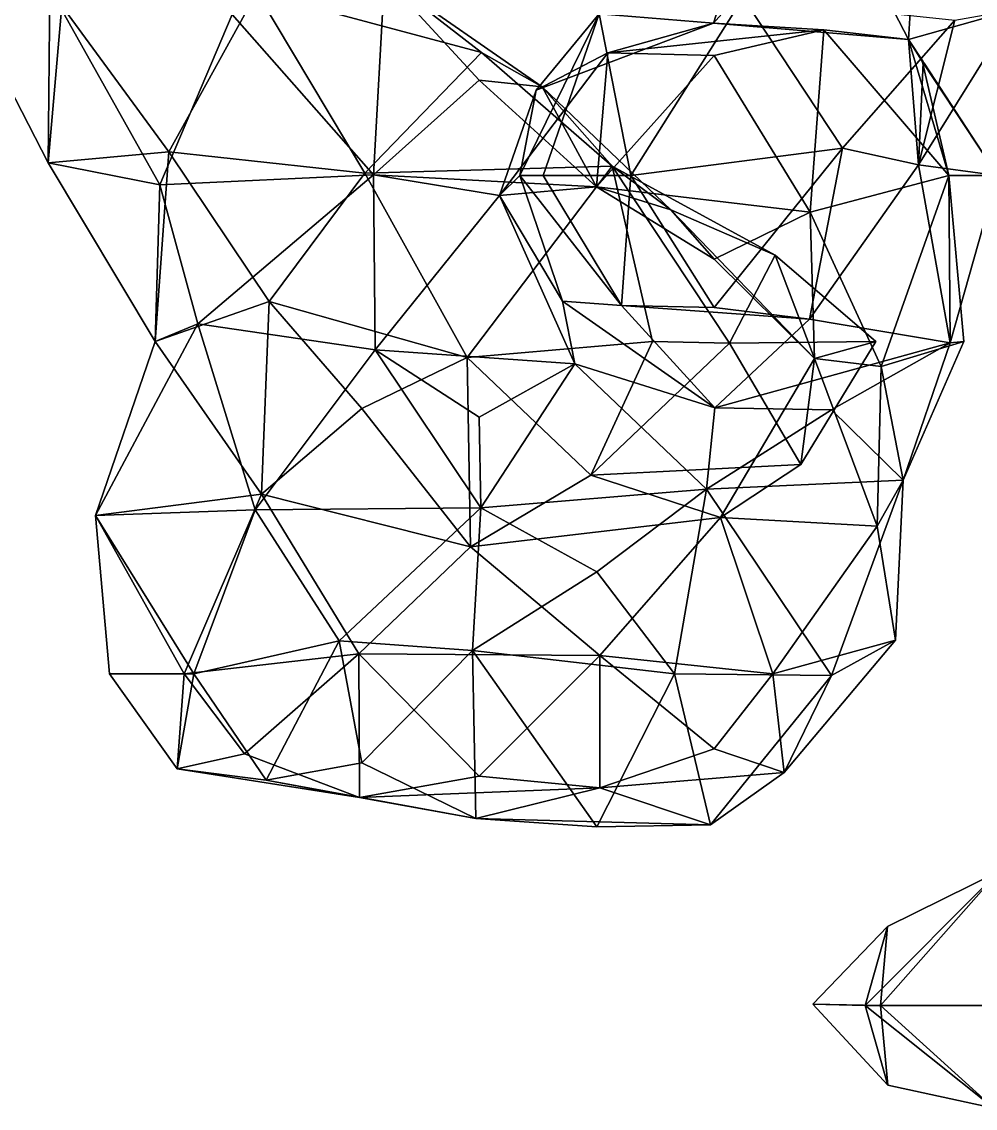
# Model space of a CAD drawing. Extents: x 290095 to 295679, y 4553756 to 4561441.
# Drawn here: x 291358 to 291460.4, y 4553996 to 4554112.6 of the extents above; entities that cross this region are included whole.
import ezdxf

# ---------------------------------------------------------------- set-up
doc = ezdxf.new("R2010")
doc.units = 0
doc.layers.add('Au_ppm_Pref_-_0_5', color=7, linetype='CONTINUOUS')

msp = doc.modelspace()

# ---------------------------------------------------------------- linework, layer by layer
at = {"layer": 'Au_ppm_Pref_-_0_5'}
for points in [[(291453.22, 4554110.69, 1806.52), (291454.61, 4554133.04, 1813.32), (291444.94, 4554126.67, 1807.23)], [(291453.22, 4554110.69, 1806.52), (291464.66, 4554113.89, 1811.49), (291454.61, 4554133.04, 1813.32)], [(291453.22, 4554110.69, 1806.52), (291444.94, 4554126.67, 1807.23), (291432.29, 4554112.43, 1805.61)], [(291436.52, 4554125.79, 1811.49), (291432.29, 4554112.43, 1805.61), (291444.94, 4554126.67, 1807.23)], [(291436.52, 4554125.79, 1811.49), (291420.01, 4554113.42, 1811.38), (291432.29, 4554112.43, 1805.61)], [(291395.79, 4554096.15, 1794.18), (291380.6, 4554113.38, 1791.36), (291396.96, 4554117.38, 1788.48)], [(291396.96, 4554117.38, 1788.48), (291383.28, 4554115.77, 1781.25), (291407.37, 4554109.3, 1783.22)], [(291395.79, 4554096.15, 1794.18), (291396.96, 4554117.38, 1788.48), (291407.14, 4554106.33, 1791.16)], [(291413.88, 4554105.6, 1787.74), (291407.14, 4554106.33, 1791.16), (291396.96, 4554117.38, 1788.48)], [(291407.37, 4554109.3, 1783.22), (291413.88, 4554105.6, 1787.74), (291396.96, 4554117.38, 1788.48)], [(291360.87, 4554097.43, 1787.74), (291361.04, 4554116.1, 1782.83), (291352.4, 4554113.89, 1787.74)], [(291360.87, 4554097.43, 1787.74), (291373.82, 4554098.62, 1782.36), (291361.04, 4554116.1, 1782.83)], [(291373.82, 4554098.62, 1782.36), (291383.28, 4554115.77, 1781.25), (291361.04, 4554116.1, 1782.83)], [(291373.82, 4554098.62, 1782.36), (291394.86, 4554096.35, 1780.89), (291383.28, 4554115.77, 1781.25)], [(291407.37, 4554109.3, 1783.22), (291383.28, 4554115.77, 1781.25), (291394.86, 4554096.35, 1780.89)], [(291420.01, 4554113.42, 1811.38), (291435.47, 4554115.18, 1816.39), (291423.39, 4554096.07, 1815.71)], [(291446.11, 4554099, 1817.01), (291423.39, 4554096.07, 1815.71), (291435.47, 4554115.18, 1816.39)], [(291435.47, 4554115.18, 1816.39), (291458.19, 4554112.74, 1817.24), (291446.11, 4554099, 1817.01)], [(291360.87, 4554097.43, 1787.74), (291352.4, 4554113.89, 1787.74), (291362.31, 4554113.89, 1791.05)], [(291372.85, 4554095.07, 1792.35), (291360.87, 4554097.43, 1787.74), (291362.31, 4554113.89, 1791.05)], [(291372.85, 4554095.07, 1792.35), (291362.31, 4554113.89, 1791.05), (291380.6, 4554113.38, 1791.36)], [(291453.22, 4554110.69, 1806.52), (291454.26, 4554097.23, 1811.06), (291464.66, 4554113.89, 1811.49)], [(291464.66, 4554113.89, 1811.49), (291454.26, 4554097.23, 1811.06), (291458.19, 4554112.74, 1817.24)], [(291380.6, 4554113.38, 1791.36), (291395.79, 4554096.15, 1794.18), (291372.85, 4554095.07, 1792.35)], [(291420.01, 4554113.42, 1811.38), (291414, 4554096.07, 1811.49), (291411.49, 4554096.07, 1806.97)], [(291420.01, 4554113.42, 1811.38), (291411.49, 4554096.07, 1806.97), (291413.24, 4554105.25, 1805.55)], [(291420.01, 4554113.42, 1811.38), (291413.24, 4554105.25, 1805.55), (291432.29, 4554112.43, 1805.61)], [(291414, 4554096.07, 1811.49), (291420.01, 4554113.42, 1811.38), (291423.39, 4554096.07, 1815.71)], [(291458.19, 4554112.74, 1817.24), (291454.26, 4554097.23, 1811.06), (291446.11, 4554099, 1817.01)], [(291432.29, 4554112.43, 1805.61), (291413.24, 4554105.25, 1805.55), (291420.95, 4554109.26, 1800.59)], [(291432.29, 4554112.43, 1805.61), (291420.95, 4554109.26, 1800.59), (291444.12, 4554111.71, 1799.96)], [(291444.12, 4554111.71, 1799.96), (291420.95, 4554109.26, 1800.59), (291432.34, 4554108.95, 1795.32)], [(291453.22, 4554110.69, 1806.52), (291432.29, 4554112.43, 1805.61), (291444.12, 4554111.71, 1799.96)], [(291442.66, 4554092.15, 1794.5), (291444.12, 4554111.71, 1799.96), (291432.34, 4554108.95, 1795.32)], [(291442.66, 4554092.15, 1794.5), (291457.52, 4554096.1, 1799.59), (291444.12, 4554111.71, 1799.96)], [(291453.22, 4554110.69, 1806.52), (291444.12, 4554111.71, 1799.96), (291457.52, 4554096.1, 1799.59)], [(291453.22, 4554110.69, 1806.52), (291454.76, 4554108.17, 1806.43), (291454.26, 4554097.23, 1811.06)], [(291453.22, 4554110.69, 1806.52), (291454.74, 4554108.36, 1806.37), (291454.76, 4554108.17, 1806.43)], [(291454.74, 4554108.36, 1806.37), (291453.22, 4554110.69, 1806.52), (291454.68, 4554108.4, 1806.34)], [(291454.68, 4554108.4, 1806.34), (291453.22, 4554110.69, 1806.52), (291457.52, 4554096.1, 1799.59)], [(291421.41, 4554097.1, 1781.64), (291407.37, 4554109.3, 1783.22), (291394.86, 4554096.35, 1780.89)], [(291421.41, 4554097.1, 1781.64), (291413.88, 4554105.6, 1787.74), (291407.37, 4554109.3, 1783.22)], [(291413.24, 4554105.25, 1805.55), (291409.3, 4554093.95, 1799.62), (291420.95, 4554109.26, 1800.59)], [(291420.95, 4554109.26, 1800.59), (291409.3, 4554093.95, 1799.62), (291419.73, 4554094.87, 1793.7)], [(291420.95, 4554109.26, 1800.59), (291419.73, 4554094.87, 1793.7), (291432.34, 4554108.95, 1795.32)], [(291442.66, 4554092.15, 1794.5), (291432.34, 4554108.95, 1795.32), (291419.73, 4554094.87, 1793.7)], [(291462.75, 4554096.07, 1805.55), (291454.26, 4554097.23, 1811.06), (291454.76, 4554108.17, 1806.43)], [(291462.75, 4554096.07, 1805.55), (291454.88, 4554108.15, 1806.36), (291454.68, 4554108.4, 1806.34)], [(291462.75, 4554096.07, 1805.55), (291454.68, 4554108.4, 1806.34), (291457.52, 4554096.1, 1799.59)], [(291454.76, 4554108.17, 1806.43), (291454.68, 4554108.4, 1806.34), (291454.88, 4554108.15, 1806.36)], [(291454.68, 4554108.4, 1806.34), (291454.76, 4554108.17, 1806.43), (291454.74, 4554108.36, 1806.37)], [(291454.76, 4554108.17, 1806.43), (291454.88, 4554108.15, 1806.36), (291462.75, 4554096.07, 1805.55)], [(291419.73, 4554094.87, 1793.7), (291395.79, 4554096.15, 1794.18), (291407.14, 4554106.33, 1791.16)], [(291419.73, 4554094.87, 1793.7), (291407.14, 4554106.33, 1791.16), (291413.88, 4554105.6, 1787.74)], [(291413.24, 4554105.25, 1805.55), (291411.49, 4554096.07, 1806.97), (291409.3, 4554093.95, 1799.62)], [(291427.71, 4554092.4, 1787.02), (291419.73, 4554094.87, 1793.7), (291413.88, 4554105.6, 1787.74)], [(291427.71, 4554092.4, 1787.02), (291413.88, 4554105.6, 1787.74), (291421.41, 4554097.1, 1781.64)], [(291432.34, 4554081.91, 1816.21), (291423.39, 4554096.07, 1815.71), (291446.11, 4554099, 1817.01)], [(291442.58, 4554080.66, 1810.31), (291432.34, 4554081.91, 1816.21), (291446.11, 4554099, 1817.01)], [(291454.26, 4554097.23, 1811.06), (291442.58, 4554080.66, 1810.31), (291446.11, 4554099, 1817.01)], [(291372.35, 4554078.25, 1788.53), (291373.82, 4554098.62, 1782.36), (291360.87, 4554097.43, 1787.74)], [(291372.35, 4554078.25, 1788.53), (291384.58, 4554082.55, 1784.47), (291373.82, 4554098.62, 1782.36)], [(291384.58, 4554082.55, 1784.47), (291394.86, 4554096.35, 1780.89), (291373.82, 4554098.62, 1782.36)], [(291372.35, 4554078.25, 1788.53), (291360.87, 4554097.43, 1787.74), (291372.85, 4554095.07, 1792.35)], [(291384.58, 4554082.55, 1784.47), (291405.85, 4554076.56, 1780.73), (291394.86, 4554096.35, 1780.89)], [(291421.41, 4554097.1, 1781.64), (291394.86, 4554096.35, 1780.89), (291405.85, 4554076.56, 1780.73)], [(291425.73, 4554078.25, 1778.68), (291421.41, 4554097.1, 1781.64), (291405.85, 4554076.56, 1780.73)], [(291438.91, 4554087.54, 1781.8), (291427.71, 4554092.4, 1787.02), (291421.41, 4554097.1, 1781.64)], [(291438.91, 4554087.54, 1781.8), (291421.41, 4554097.1, 1781.64), (291434.01, 4554078.07, 1779.49)], [(291425.73, 4554078.25, 1778.68), (291434.01, 4554078.07, 1779.49), (291421.41, 4554097.1, 1781.64)], [(291442.58, 4554080.66, 1810.31), (291454.26, 4554097.23, 1811.06), (291457.69, 4554078.13, 1805.57)], [(291454.26, 4554097.23, 1811.06), (291462.75, 4554096.07, 1805.55), (291457.69, 4554078.13, 1805.57)], [(291372.85, 4554095.07, 1792.35), (291395.79, 4554096.15, 1794.18), (291376.94, 4554080.15, 1794.96)], [(291376.94, 4554080.15, 1794.96), (291395.79, 4554096.15, 1794.18), (291395.96, 4554077.37, 1798.98)], [(291409.3, 4554093.95, 1799.62), (291395.96, 4554077.37, 1798.98), (291395.79, 4554096.15, 1794.18)], [(291409.3, 4554093.95, 1799.62), (291395.79, 4554096.15, 1794.18), (291419.73, 4554094.87, 1793.7)], [(291411.49, 4554096.07, 1806.97), (291416.07, 4554082.58, 1805.55), (291409.3, 4554093.95, 1799.62)], [(291411.49, 4554096.07, 1806.97), (291414, 4554096.07, 1811.49), (291422.39, 4554082.12, 1809.79)], [(291416.07, 4554082.58, 1805.55), (291411.49, 4554096.07, 1806.97), (291422.39, 4554082.12, 1809.79)], [(291422.39, 4554082.12, 1809.79), (291414, 4554096.07, 1811.49), (291423.39, 4554096.07, 1815.71)], [(291422.39, 4554082.12, 1809.79), (291423.39, 4554096.07, 1815.71), (291432.34, 4554081.91, 1816.21)], [(291442.66, 4554092.15, 1794.5), (291450.28, 4554075.58, 1794.34), (291457.52, 4554096.1, 1799.59)], [(291459.13, 4554078.25, 1799.62), (291457.52, 4554096.1, 1799.59), (291450.28, 4554075.58, 1794.34)], [(291462.75, 4554096.07, 1805.55), (291457.52, 4554096.1, 1799.59), (291457.69, 4554078.13, 1805.57)], [(291457.52, 4554096.1, 1799.59), (291459.13, 4554078.25, 1799.62), (291457.69, 4554078.13, 1805.57)], [(291376.94, 4554080.15, 1794.96), (291372.35, 4554078.25, 1788.53), (291372.85, 4554095.07, 1792.35)], [(291442.66, 4554092.15, 1794.5), (291419.73, 4554094.87, 1793.7), (291432.34, 4554087.12, 1790.72)], [(291419.73, 4554094.87, 1793.7), (291427.71, 4554092.4, 1787.02), (291432.34, 4554087.12, 1790.72)], [(291417.4, 4554075.86, 1801.52), (291395.96, 4554077.37, 1798.98), (291409.3, 4554093.95, 1799.62)], [(291409.3, 4554093.95, 1799.62), (291416.07, 4554082.58, 1805.55), (291417.4, 4554075.86, 1801.52)], [(291432.34, 4554087.12, 1790.72), (291427.71, 4554092.4, 1787.02), (291443.13, 4554076.44, 1787.97)], [(291438.91, 4554087.54, 1781.8), (291443.13, 4554076.44, 1787.97), (291427.71, 4554092.4, 1787.02)], [(291442.66, 4554092.15, 1794.5), (291432.34, 4554087.12, 1790.72), (291443.13, 4554076.44, 1787.97)], [(291442.66, 4554092.15, 1794.5), (291443.13, 4554076.44, 1787.97), (291450.28, 4554075.58, 1794.34)], [(291438.91, 4554087.54, 1781.8), (291434.01, 4554078.07, 1779.49), (291449.7, 4554078.25, 1781.8)], [(291438.91, 4554087.54, 1781.8), (291449.7, 4554078.25, 1781.8), (291443.13, 4554076.44, 1787.97)], [(291372.35, 4554078.25, 1788.53), (291383.78, 4554061.89, 1788.87), (291384.58, 4554082.55, 1784.47)], [(291383.78, 4554061.89, 1788.87), (291394.54, 4554071.09, 1785.35), (291384.58, 4554082.55, 1784.47)], [(291394.54, 4554071.09, 1785.35), (291405.85, 4554076.56, 1780.73), (291384.58, 4554082.55, 1784.47)], [(291432.43, 4554071.13, 1806.24), (291416.07, 4554082.58, 1805.55), (291422.39, 4554082.12, 1809.79)], [(291416.07, 4554082.58, 1805.55), (291432.43, 4554071.13, 1806.24), (291417.4, 4554075.86, 1801.52)], [(291442.58, 4554080.66, 1810.31), (291422.39, 4554082.12, 1809.79), (291432.34, 4554081.91, 1816.21)], [(291442.58, 4554080.66, 1810.31), (291432.43, 4554071.13, 1806.24), (291422.39, 4554082.12, 1809.79)], [(291383.08, 4554060.21, 1798.39), (291365.95, 4554059.59, 1793.99), (291376.94, 4554080.15, 1794.96)], [(291376.94, 4554080.15, 1794.96), (291365.95, 4554059.59, 1793.99), (291372.35, 4554078.25, 1788.53)], [(291383.08, 4554060.21, 1798.39), (291376.94, 4554080.15, 1794.96), (291395.96, 4554077.37, 1798.98)], [(291442.58, 4554080.66, 1810.31), (291457.69, 4554078.13, 1805.57), (291432.43, 4554071.13, 1806.24)], [(291365.95, 4554059.59, 1793.99), (291383.78, 4554061.89, 1788.87), (291372.35, 4554078.25, 1788.53)], [(291419.12, 4554063.93, 1783.26), (291425.73, 4554078.25, 1778.68), (291405.85, 4554076.56, 1780.73)], [(291419.12, 4554063.93, 1783.26), (291434.01, 4554078.07, 1779.49), (291425.73, 4554078.25, 1778.68)], [(291441.66, 4554065.07, 1781.8), (291434.01, 4554078.07, 1779.49), (291419.12, 4554063.93, 1783.26)], [(291457.69, 4554078.13, 1805.57), (291444.94, 4554070.93, 1802.05), (291432.43, 4554071.13, 1806.24)], [(291441.66, 4554065.07, 1781.8), (291449.7, 4554078.25, 1781.8), (291434.01, 4554078.07, 1779.49)], [(291441.66, 4554065.07, 1781.8), (291443.13, 4554076.44, 1787.97), (291449.7, 4554078.25, 1781.8)], [(291444.94, 4554070.93, 1802.05), (291457.69, 4554078.13, 1805.57), (291452.63, 4554063.4, 1798.29)], [(291452.63, 4554063.4, 1798.29), (291459.13, 4554078.25, 1799.62), (291450.28, 4554075.58, 1794.34)], [(291452.63, 4554063.4, 1798.29), (291457.69, 4554078.13, 1805.57), (291459.13, 4554078.25, 1799.62)], [(291383.08, 4554060.21, 1798.39), (291395.96, 4554077.37, 1798.98), (291407.29, 4554060.43, 1802.06)], [(291406.21, 4554056.23, 1786.88), (291405.85, 4554076.56, 1780.73), (291394.54, 4554071.09, 1785.35)], [(291407.14, 4554070.13, 1802.85), (291407.29, 4554060.43, 1802.06), (291395.96, 4554077.37, 1798.98)], [(291417.4, 4554075.86, 1801.52), (291407.14, 4554070.13, 1802.85), (291395.96, 4554077.37, 1798.98)], [(291419.12, 4554063.93, 1783.26), (291405.85, 4554076.56, 1780.73), (291406.21, 4554056.23, 1786.88)], [(291407.14, 4554070.13, 1802.85), (291417.4, 4554075.86, 1801.52), (291407.29, 4554060.43, 1802.06)], [(291431.54, 4554062.42, 1798.98), (291407.29, 4554060.43, 1802.06), (291417.4, 4554075.86, 1801.52)], [(291431.54, 4554062.42, 1798.98), (291417.4, 4554075.86, 1801.52), (291432.43, 4554071.13, 1806.24)], [(291433.04, 4554059.38, 1787.09), (291449.83, 4554058.43, 1792.28), (291443.13, 4554076.44, 1787.97)], [(291441.66, 4554065.07, 1781.8), (291433.04, 4554059.38, 1787.09), (291443.13, 4554076.44, 1787.97)], [(291449.83, 4554058.43, 1792.28), (291450.28, 4554075.58, 1794.34), (291443.13, 4554076.44, 1787.97)], [(291450.28, 4554075.58, 1794.34), (291449.83, 4554058.43, 1792.28), (291452.63, 4554063.4, 1798.29)], [(291383.78, 4554061.89, 1788.87), (291406.21, 4554056.23, 1786.88), (291394.54, 4554071.09, 1785.35)], [(291431.54, 4554062.42, 1798.98), (291432.43, 4554071.13, 1806.24), (291444.94, 4554070.93, 1802.05)], [(291431.54, 4554062.42, 1798.98), (291444.94, 4554070.93, 1802.05), (291452.63, 4554063.4, 1798.29)], [(291419.12, 4554063.93, 1783.26), (291433.04, 4554059.38, 1787.09), (291441.66, 4554065.07, 1781.8)], [(291406.21, 4554056.23, 1786.88), (291433.04, 4554059.38, 1787.09), (291419.12, 4554063.93, 1783.26)], [(291431.54, 4554062.42, 1798.98), (291452.63, 4554063.4, 1798.29), (291444.93, 4554042.41, 1799.62)], [(291452.63, 4554063.4, 1798.29), (291451.8, 4554046.2, 1793.68), (291444.93, 4554042.41, 1799.62)], [(291449.83, 4554058.43, 1792.28), (291451.8, 4554046.2, 1793.68), (291452.63, 4554063.4, 1798.29)], [(291383.78, 4554061.89, 1788.87), (291365.95, 4554059.59, 1793.99), (291375.48, 4554042.61, 1790.63)], [(291375.48, 4554042.61, 1790.63), (291394.2, 4554044.74, 1790.16), (291383.78, 4554061.89, 1788.87)], [(291394.2, 4554044.74, 1790.16), (291406.21, 4554056.23, 1786.88), (291383.78, 4554061.89, 1788.87)], [(291431.54, 4554062.42, 1798.98), (291419.74, 4554053.56, 1803.26), (291407.29, 4554060.43, 1802.06)], [(291431.54, 4554062.42, 1798.98), (291428.1, 4554042.61, 1803.56), (291419.74, 4554053.56, 1803.26)], [(291431.54, 4554062.42, 1798.98), (291444.93, 4554042.41, 1799.62), (291428.1, 4554042.61, 1803.56)], [(291383.08, 4554060.21, 1798.39), (291376.5, 4554042.61, 1798.53), (291365.95, 4554059.59, 1793.99)], [(291383.08, 4554060.21, 1798.39), (291392.09, 4554046.12, 1801.94), (291376.5, 4554042.61, 1798.53)], [(291383.08, 4554060.21, 1798.39), (291407.29, 4554060.43, 1802.06), (291392.09, 4554046.12, 1801.94)], [(291392.09, 4554046.12, 1801.94), (291407.29, 4554060.43, 1802.06), (291406.4, 4554045.11, 1803.38)], [(291407.29, 4554060.43, 1802.06), (291419.74, 4554053.56, 1803.26), (291406.4, 4554045.11, 1803.38)], [(291367.44, 4554042.61, 1793.68), (291365.95, 4554059.59, 1793.99), (291376.5, 4554042.61, 1798.53)], [(291375.48, 4554042.61, 1790.63), (291365.95, 4554059.59, 1793.99), (291367.44, 4554042.61, 1793.68)], [(291433.04, 4554059.38, 1787.09), (291406.21, 4554056.23, 1786.88), (291420.08, 4554044.57, 1789.99)], [(291438.65, 4554042.61, 1790.7), (291433.04, 4554059.38, 1787.09), (291420.08, 4554044.57, 1789.99)], [(291433.04, 4554059.38, 1787.09), (291438.65, 4554042.61, 1790.7), (291449.83, 4554058.43, 1792.28)], [(291449.83, 4554058.43, 1792.28), (291438.65, 4554042.61, 1790.7), (291451.8, 4554046.2, 1793.68)], [(291394.2, 4554044.74, 1790.16), (291420.08, 4554044.57, 1789.99), (291406.21, 4554056.23, 1786.88)], [(291419.74, 4554053.56, 1803.26), (291428.1, 4554042.61, 1803.56), (291406.4, 4554045.11, 1803.38)], [(291438.65, 4554042.61, 1790.7), (291439.85, 4554031.99, 1793.68), (291451.8, 4554046.2, 1793.68)], [(291451.8, 4554046.2, 1793.68), (291439.85, 4554031.99, 1793.68), (291444.93, 4554042.41, 1799.62)], [(291376.5, 4554042.61, 1798.53), (291392.09, 4554046.12, 1801.94), (291384.27, 4554031.2, 1798.58)], [(291384.27, 4554031.2, 1798.58), (291392.09, 4554046.12, 1801.94), (291394.54, 4554033.04, 1802.81)], [(291394.54, 4554033.04, 1802.81), (291392.09, 4554046.12, 1801.94), (291406.4, 4554045.11, 1803.38)], [(291406.77, 4554027.06, 1799.38), (291394.54, 4554033.04, 1802.81), (291406.4, 4554045.11, 1803.38)], [(291406.77, 4554027.06, 1799.38), (291406.4, 4554045.11, 1803.38), (291419.74, 4554026.16, 1805.1)], [(291419.74, 4554026.16, 1805.1), (291406.4, 4554045.11, 1803.38), (291428.1, 4554042.61, 1803.56)], [(291375.48, 4554042.61, 1790.63), (291381.94, 4554034.01, 1790.81), (291394.2, 4554044.74, 1790.16)], [(291394.29, 4554029.34, 1794.25), (291394.2, 4554044.74, 1790.16), (291381.94, 4554034.01, 1790.81)], [(291394.29, 4554029.34, 1794.25), (291407.14, 4554031.61, 1790.01), (291394.2, 4554044.74, 1790.16)], [(291420.08, 4554044.57, 1789.99), (291394.2, 4554044.74, 1790.16), (291407.14, 4554031.61, 1790.01)], [(291420.06, 4554030.37, 1794.15), (291420.08, 4554044.57, 1789.99), (291407.14, 4554031.61, 1790.01)], [(291420.08, 4554044.57, 1789.99), (291420.06, 4554030.37, 1794.15), (291432.34, 4554034.56, 1790.99)], [(291438.65, 4554042.61, 1790.7), (291420.08, 4554044.57, 1789.99), (291432.34, 4554034.56, 1790.99)], [(291367.44, 4554042.61, 1793.68), (291376.5, 4554042.61, 1798.53), (291374.72, 4554032.4, 1793.68)], [(291367.44, 4554042.61, 1793.68), (291374.72, 4554032.4, 1793.68), (291375.48, 4554042.61, 1790.63)], [(291375.48, 4554042.61, 1790.63), (291374.72, 4554032.4, 1793.68), (291381.94, 4554034.01, 1790.81)], [(291374.72, 4554032.4, 1793.68), (291376.5, 4554042.61, 1798.53), (291384.27, 4554031.2, 1798.58)], [(291431.95, 4554026.38, 1799.27), (291419.74, 4554026.16, 1805.1), (291428.1, 4554042.61, 1803.56)], [(291428.1, 4554042.61, 1803.56), (291444.93, 4554042.41, 1799.62), (291431.95, 4554026.38, 1799.27)], [(291439.85, 4554031.99, 1793.68), (291431.95, 4554026.38, 1799.27), (291444.93, 4554042.41, 1799.62)], [(291438.65, 4554042.61, 1790.7), (291432.34, 4554034.56, 1790.99), (291439.85, 4554031.99, 1793.68)], [(291420.06, 4554030.37, 1794.15), (291439.85, 4554031.99, 1793.68), (291432.34, 4554034.56, 1790.99)], [(291374.72, 4554032.4, 1793.68), (291394.29, 4554029.34, 1794.25), (291381.94, 4554034.01, 1790.81)], [(291394.29, 4554029.34, 1794.25), (291374.72, 4554032.4, 1793.68), (291384.27, 4554031.2, 1798.58)], [(291406.77, 4554027.06, 1799.38), (291384.27, 4554031.2, 1798.58), (291394.54, 4554033.04, 1802.81)], [(291384.27, 4554031.2, 1798.58), (291406.77, 4554027.06, 1799.38), (291394.29, 4554029.34, 1794.25)], [(291394.29, 4554029.34, 1794.25), (291420.06, 4554030.37, 1794.15), (291407.14, 4554031.61, 1790.01)], [(291439.85, 4554031.99, 1793.68), (291420.06, 4554030.37, 1794.15), (291431.95, 4554026.38, 1799.27)], [(291420.06, 4554030.37, 1794.15), (291394.29, 4554029.34, 1794.25), (291406.77, 4554027.06, 1799.38)], [(291406.77, 4554027.06, 1799.38), (291431.95, 4554026.38, 1799.27), (291420.06, 4554030.37, 1794.15)], [(291431.95, 4554026.38, 1799.27), (291406.77, 4554027.06, 1799.38), (291419.74, 4554026.16, 1805.1)], [(291448.55, 4554006.98, 1813.2), (291450.95, 4554015.48, 1811.49), (291462.9, 4554021.37, 1811.49)], [(291448.55, 4554006.98, 1813.2), (291462.9, 4554021.37, 1811.49), (291464.92, 4554006.98, 1813.95)], [(291450.2, 4554006.98, 1809.01), (291463.11, 4554006.98, 1808.18), (291462.9, 4554021.37, 1811.49)], [(291450.2, 4554006.98, 1809.01), (291462.9, 4554021.37, 1811.49), (291450.95, 4554015.48, 1811.49)], [(291450.95, 4554015.48, 1811.49), (291448.55, 4554006.98, 1813.2), (291442.95, 4554007.14, 1811.28)], [(291450.95, 4554015.48, 1811.49), (291442.95, 4554007.14, 1811.28), (291450.2, 4554006.98, 1809.01)], [(291450.98, 4553998.44, 1811.49), (291442.95, 4554007.14, 1811.28), (291448.55, 4554006.98, 1813.2)], [(291450.98, 4553998.44, 1811.49), (291450.2, 4554006.98, 1809.01), (291442.95, 4554007.14, 1811.28)], [(291448.55, 4554006.98, 1813.2), (291464.92, 4554006.98, 1813.95), (291462.35, 4553995.97, 1811.49)], [(291448.55, 4554006.98, 1813.2), (291462.35, 4553995.97, 1811.49), (291450.98, 4553998.44, 1811.49)], [(291450.2, 4554006.98, 1809.01), (291450.98, 4553998.44, 1811.49), (291462.35, 4553995.97, 1811.49)], [(291450.2, 4554006.98, 1809.01), (291462.35, 4553995.97, 1811.49), (291463.11, 4554006.98, 1808.18)]]:
    msp.add_3dface(points, dxfattribs=at)

doc.saveas('drawing.dxf')
